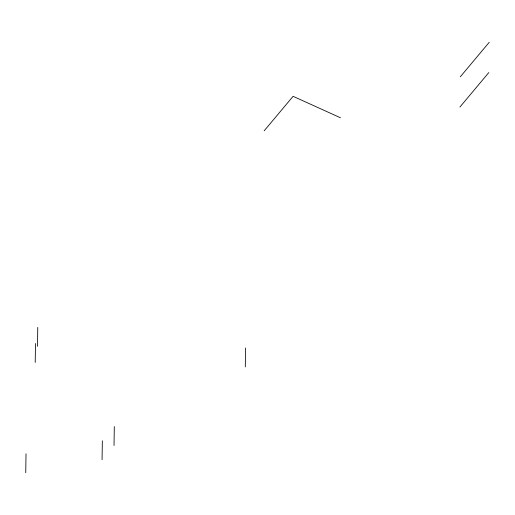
<?xml version="1.0" encoding="UTF-8"?>
<svg xmlns="http://www.w3.org/2000/svg" width="515" height="515" viewBox="0 0 515 515"><rect width="100%" height="100%" fill="white"/><g stroke="black" fill="none" stroke-linecap="round" stroke-linejoin="round"><path stroke-width="0.77" d="M25.75 472.731L26.014 453.792M35.213 362.444L35.477 343.505M37.505 346.325L37.769 327.392M102.073 459.702L102.337 440.769M114.034 445.481L114.298 426.549M245.295 366.892L245.558 347.96M264.169 130.804L293.093 96.318L340.499 117.781M460.333 76.754L489.25 42.269M459.908 107.049L488.825 72.564"/></g></svg>
